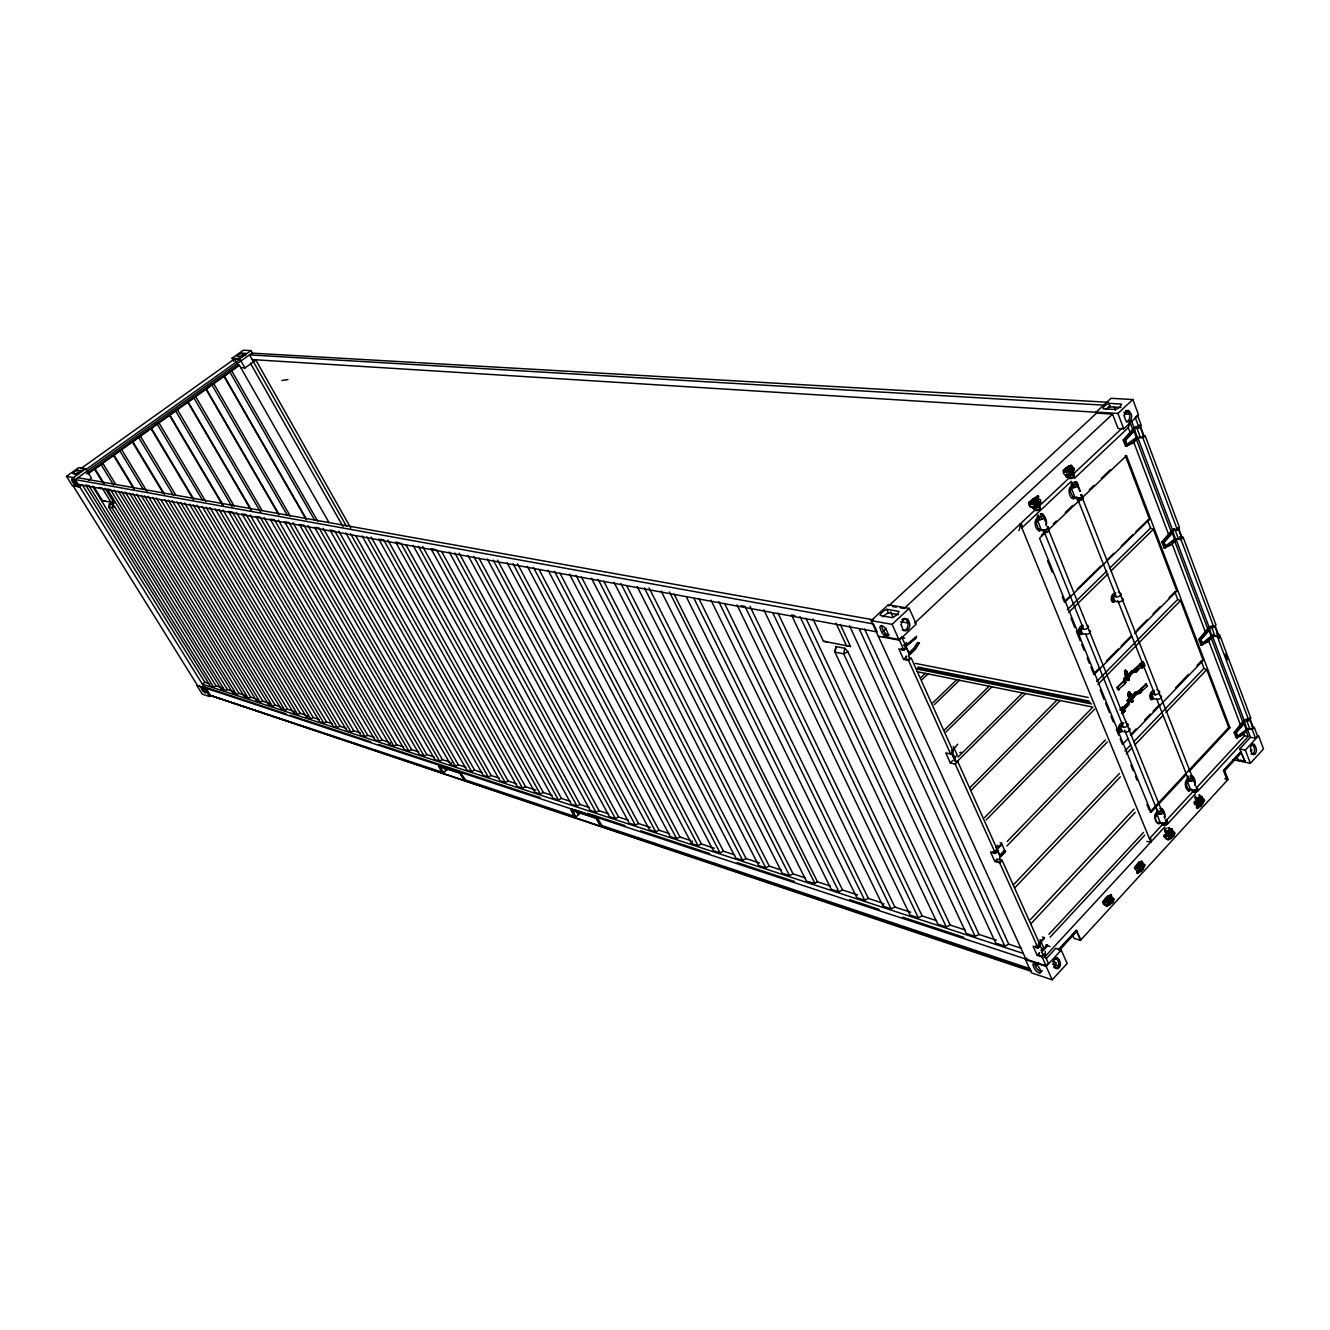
<?xml version="1.0" encoding="UTF-8"?>
<svg xmlns="http://www.w3.org/2000/svg" width="1330" height="1330" viewBox="0 0 1330 1330"><rect width="100%" height="100%" fill="white"/><g stroke="black" fill="none" stroke-linecap="round" stroke-linejoin="round"><path stroke-width="1.5" d="M290.439 516.439L213.798 383.738L211.686 384.403L206.017 389.308L278.868 514.926M262.143 510.587L195.71 396.689L193.598 397.354L187.863 402.325L251.47 510.953M234.147 505.999L177.455 409.773L175.344 410.421L169.542 415.442L222.276 504.602M979.063 934.491L847.925 651.8L844.799 648.292L836.021 646.563L834.941 652.099L966.345 933.51L975.106 936.37L979.063 934.491L996.37 940.127M1067.275 470.454L1067.175 472.183L1064.549 471.934L1064.549 470.205L1069.121 465.916L1063.318 470.089L1063.335 472.782L1064.515 474.744L1069.536 475.209L1070.966 473.862L1070.451 471.668L1069.071 469.64L1067.275 470.454L1069.071 469.64M205.751 501.493L159.035 422.957L156.923 423.622L151.038 428.692L193.332 499.482M175.577 494.727L140.465 436.273L138.337 436.938L132.385 442.059L163.391 493.447M147.53 492.283L121.695 449.723L119.584 450.371L113.549 455.558L134.097 489.274M115.727 484.403L102.776 463.289L94.546 469.174L103.225 483.256M1040.725 502.258L1040.476 499.781L1037.466 498.384L1036.718 499.315L1038.431 503.538L1040.725 502.258L1037.999 502.474L1039.279 503.621M227.413 689.588L114.53 506.497L112.684 504.369L109.409 503.721L108.744 507.112L221.545 689.672L224.986 690.785L227.413 689.588L234.163 691.8L233.049 693.429L236.541 694.576L238.984 693.362L245.884 695.607L244.753 697.269L248.328 698.433L250.788 697.203L257.804 699.497L256.69 701.176L260.314 702.356L262.808 701.126L269.957 703.454L268.843 705.149L272.55 706.363L275.061 705.116L280.53 706.895M112.684 504.369L112.019 507.761L224.986 690.785M836.021 646.563L834.941 652.099L843.702 653.845L847.925 651.8M844.799 648.292L843.702 653.845L975.106 936.37M1036.652 521.094L1036.635 522.474M1039.628 529.24L1040.093 530.371M1076.984 484.685L1076.635 483.621M1125.33 671.766L1125.961 670.752M1125.778 671.451L1125.961 673.579L1129.669 675.923M1126.294 671.883L1125.579 670.104M1129.12 679.048L1128.555 679.963L1128.771 678.815M1129.303 679.081C1127.84 684.451 1122.437 672.032 1125.679 670.104M1120.675 730.104L1119.993 729.222L1119.976 730.32M1129.835 693.595L1129.503 692.481L1129.503 695.291L1133.21 697.635M1131.946 701.409C1133.376 701.193 1129.486 699.597 1133.459 698.051L1132.246 697.984L1132.013 700.744M1124.266 683.437L1125.23 683.62L1123.617 678.699L1142.453 661.941L1143.783 665.299L1141.473 667.66L1139.81 664.019L1143.335 661.875L1144.748 665.466L1142.453 667.826L1141.34 663.52L1142.753 665.216L1136.485 671.633L1132.229 672.598L1117.034 687.593L1117.948 689.871L1125.23 683.62L1123.335 681.143M1165.812 819.513A3.059 1.796 -18.3 0 1 1166.476 821.957A3.059 1.796 -18.3 0 1 1162.353 823.237L1160.359 822.738C1157.183 827.044 1153.193 815.805 1156.684 813.677L1158.679 814.16A3.059 1.796 -18.4 0 0 1162.802 812.879A3.059 1.796 -18.4 0 0 1162.137 810.436L1161.905 809.687M1164.448 817.318L1164.482 815.872M1187.241 782.821C1186.776 785.432 1185.662 780.893 1187.424 782.855M1191.381 777.551L1192.461 777.036M1189.934 789.604L1188.97 789.837M1192.279 776.986L1192.262 778.05M1172.412 830.951L1172.91 836.021L1171.464 832.43L1172.412 830.951L1174.972 832.962L1173.509 836.188M1111.564 897.102L1110.932 899.546L1112.113 899.895L1112.08 902.255L1110.55 898.648L1111.564 897.102L1114.158 899.163L1112.678 902.422M910.767 912.23L894.89 907.06L891.117 908.872L883.07 906.245L883.835 903.452M1197.515 804.367L1196.451 807.609L1197.532 808.374L1202.603 804.185L1203.716 801.159L1203.401 800.377L1200.741 804.052L1202.586 802.572L1201.273 800.826L1202.254 797.451L1201.09 796.471L1202.254 797.451L1200.99 800.095L1195.171 803.087L1196.734 799.396M1143.318 865.747L1142.985 864.949L1144.166 865.963L1142.969 869.122L1137.732 873.444L1136.651 872.663L1137.782 869.321M1067.325 466.83L1069.769 467.046L1071.465 469.673L1063.701 472.283L1065.895 468.16L1070.733 465.334L1071.98 466.331L1070.467 468.825L1072.196 471.518L1069.885 472.333L1070.933 474.943L1067.292 477.304L1065.945 476.539L1066.943 473.58M1070.8 469.673L1071.98 466.331L1070.733 465.334M1146.826 841.458L1150.832 842.023L1150.882 838.864L1149.436 838.632L1163.434 823.503M1165.645 836.088L1166.476 832.214M714.293 848.224L701.459 844.035L698.067 845.681L691.55 843.536L692.498 841.125M1106.444 900.659L1104.582 902.405L1105.479 898.398L1107.857 899.097L1109.303 902.472L1111.498 901.707L1109.852 899.163L1111.315 894.758L1106.826 896.952L1109.203 897.634L1111.597 903.27L1107.025 906.378L1105.845 905.348M1129.719 692.764L1133.825 696.987L1129.719 692.764L1129.453 693.961L1129.203 692.415L1129.253 695.357L1131.597 697.868L1133.326 697.918M1130.301 675.274L1128.056 676.172L1129.785 676.222M1130.417 675.574L1128.056 676.172M1140.026 692.564L1147.191 686.346L1146.294 684.086L1138.812 691.101L1134.989 692.348L1127.175 700.395L1128.505 704.418L1123.601 709.472M1165.329 835.307L1166.493 836.304C1171.863 836.271 1171.148 826.312 1172.395 829.238L1171.065 833.661L1172.378 835.44L1167.69 839.23L1163.783 836.603L1167.441 831.333M1073.676 470.654L1072.346 473.613L1071.315 470.986L1073.31 469.739L1073.676 470.654L1071.614 469.324L1074.025 468.326L1072.446 466.913M1030.733 504.053L1031.748 500.113L1037.483 495.924L1038.63 496.672L1036.702 501.643L1038.098 503.521L1036.12 505.184L1040.426 502.541L1038.298 505.6L1035.638 499.016L1033.211 498.75M1138.812 691.101L1128.588 702.29L1129.286 704.335L1122.969 710.852L1121.606 708.824L1128.522 702.439L1127.956 700.328L1146.294 684.086M1128.904 677.868L1127.99 679.115L1129.918 676.371L1129.32 675.657L1128.854 677.469L1129.918 676.371L1128.322 673.745M1131.93 697.934C1132.462 698.799 1132.495 701.808 1131.165 700.112M1141.273 864.999L1142.237 865.963L1140.259 867.16L1139.328 864.916L1136.934 864.267L1135.055 867.526L1136.352 868.39L1139.96 866.428L1142.62 862.256L1141.439 861.241L1138.247 862.838L1140.641 863.486L1142.969 869.122M465.932 767.31L458.351 764.833L455.459 766.246L450.637 764.667L451.718 762.672M1030.368 503.139L1031.598 504.153L1036.353 500.795L1038.63 496.672L1037.483 495.924M1124.964 680.694L1132.329 672.082L1136.485 671.633L1135.288 669.406M403.672 747.011L396.706 744.75L393.929 746.113L389.507 744.65L390.604 742.755M1166.826 839.014L1168.006 840.028C1170.334 839.646 1176.551 834.193 1173.492 832.58M1111.597 903.27C1115.105 901.64 1112.08 897.168 1113.858 899.429M1194.938 784.833L1194.972 783.603M1194.972 785.365C1196.202 782.589 1194.174 775.357 1190.815 776.171M1162.054 810.452L1161.705 810.718A2.294 1.347 -18.4 0 1 1162.553 811.799M1159.261 823.12L1159.477 822.073M1164.681 818.083C1165.945 815.29 1163.783 808.025 1160.408 808.873M1186.726 782.406L1186.692 783.653M1151.298 696.92L1152.329 696.787M1151.664 696.654L1151.63 697.918M1120.475 730.403L1120.259 729.073M1141.439 861.241L1142.62 862.256L1141.572 865.747L1142.902 867.542L1141.024 869.022L1143.833 865.182M1128.754 678.965L1128.738 679.996M1126.477 671.916L1125.579 672.016M917.5 642.54L914.059 648.009L908.905 652.897L909.155 654.127L914.89 648.691L918.698 642.656M1113.06 599.182L1112.844 600.246M1113.742 600.113L1112.844 600.462M919.529 642.706L915.24 649.489L908.889 655.507A3.142 1.579 -23.2 0 0 908.207 656.488M1080.492 632.897L1080.775 631.434M319.017 719.447L313.232 717.552L310.638 718.832L306.715 717.552L307.829 715.789M1172.91 836.021L1174.373 835.24M305.95 715.174L300.264 713.329L297.704 714.592L293.847 713.329L294.961 711.6M1074.025 498.135L1074.058 496.772L1073.476 497.952M1039.445 529.224L1040.459 529.49M1040.176 530.205L1039.644 528.908M1040.575 529.905L1039.545 529.639M1046.128 524.751L1046.045 523.106M1046.211 525.383C1047.624 522.441 1045.114 514.743 1041.988 514.959M1112.08 902.255L1112.645 899.595M293.115 711.001L287.546 709.189L285.002 710.436L281.228 709.206L282.342 707.494M1068.938 473.763L1067.292 477.304M1127.092 445.317L1125.429 440.313L1134.673 430.255L1137.483 437.753L1132.495 442.474L1127.092 445.317L1125.18 440.263L1134.673 430.255M1252.262 726.446A1.879 1.047 -16.9 0 1 1252.444 728.125A1.879 1.047 -16.9 0 1 1249.618 728.358A2.81 1.563 -16.9 0 0 1247.873 729.389L1242.885 734.775L1236.235 737.967L1234.14 732.448L1243.101 721.143A5.237 2.909 -17 0 1 1246.227 719.247L1247.49 718.848M1216.601 633.662A1.912 0.998 -18 0 1 1218.297 634.211A1.912 0.998 -18 0 1 1216.933 635.624A1.912 0.998 -18 0 1 1214.772 635.557A2.876 1.496 -18 0 0 1212.993 636.621L1207.84 641.958L1201.007 645.133L1198.812 639.364L1208.072 628.076A5.353 2.776 -18.1 0 1 1211.264 626.164L1212.561 625.732M1163.833 542.224L1173.027 532.216L1175.703 539.365L1170.899 544.153L1165.662 547.062L1163.833 542.224L1173.027 532.216M221.545 689.672L222.675 688.042M1139.644 869.82L1137.732 873.444M1199.411 804.816L1197.532 808.374M1180.225 536.638A1.962 0.948 -19 0 1 1181.921 537.12A1.962 0.948 -19 0 1 1180.525 538.5A1.962 0.948 -19 0 1 1178.33 538.517A2.926 1.413 -19 0 0 1176.518 539.598L1171.181 544.884L1164.149 548.043L1161.855 541.992L1171.431 530.753A5.47 2.627 -19.1 0 1 1174.723 528.808M1200.757 639.614L1209.652 629.605L1212.212 636.438L1207.574 641.26L1202.503 644.219L1200.757 639.614L1209.652 629.605M1143.068 434.976A2.012 0.881 -20 0 1 1143.135 436.44A2.012 0.881 -20 0 1 1140.192 436.938A2.993 1.33 -20 0 0 1138.33 438.019L1132.794 443.256L1125.562 446.381L1123.168 440.047L1133.077 428.842A5.603 2.461 -20.1 0 1 1136.452 426.863L1137.782 426.381M1172.162 828.673L1170.167 831.416L1172.445 837.036M1111.315 894.758L1104.249 901.624M1126.942 677.984L1125.679 674.859L1127.474 673.03C1119.145 662.14 1131.614 690.918 1128.721 676.155M1129.569 676.189L1127.624 678.45M1236.052 732.714L1244.664 722.705L1247.124 729.239L1242.636 734.094L1237.731 737.119L1236.052 732.714L1244.664 722.705M1130.467 699.646L1129.236 696.554L1131.015 694.709C1125.147 684.036 1129.203 708.341 1133.31 700.844C1132.345 704.983 1125.745 695.839 1129.22 691.816M1132.229 699.015L1132.861 697.352M1063.451 471.618L1064.582 472.35L1069.037 470.155L1070.417 470.654L1071.149 472.499L1070.234 473.181L1073.31 469.739L1072.446 469.656M1038.431 503.538L1039.545 502.125M1237.366 738.2L1235.271 732.664L1244.897 721.492A2.81 1.563 -17 0 1 1246.642 720.461A1.879 1.047 -17 0 0 1249.485 720.212A1.879 1.047 -17 0 0 1249.302 718.549M1201.954 796.67L1200.391 798.582L1201.273 800.826M1198.812 639.364L1199.959 639.547L1209.884 628.359A2.876 1.496 -18.1 0 1 1211.68 627.311A1.928 0.998 -18.1 0 0 1214.14 627.228A1.928 0.998 -18.1 0 0 1215.022 625.649L1218.114 633.911M1142.287 861.458L1136.119 867.825L1140.259 867.16M1161.855 541.992L1163.002 542.141L1173.276 530.953A2.943 1.413 -19.1 0 1 1175.088 529.889A1.962 0.948 -19.1 0 0 1178.014 529.49A1.962 0.948 -19.1 0 0 1177.898 527.96M1123.168 440.047L1124.315 440.13L1134.922 428.975A3.009 1.313 -20.1 0 1 1136.801 427.878A2.012 0.881 -20.1 0 0 1138.995 427.778A2.012 0.881 -20.1 0 0 1140.458 426.398A2.012 0.881 -20.1 0 0 1138.763 426.032M1038.364 496.007L1031.232 503.239M1139.86 870.319L1136.651 872.663M1199.593 805.298L1196.451 807.609M1026.827 958.099L1025.43 959.612L1031.448 972.845L1052.196 979.811L1067.159 963.469L1061.224 950.135L1055.721 948.373L1046.211 958.681M1232.91 759.63L1250.35 763.32L1263.5 748.94L1258.562 735.756L1245.346 750.12L1239.71 748.956L1250.483 737.269L1255.52 738.283L1257.548 736.072L1254.29 727.36L1252.262 729.572L1247.208 728.574L1250.483 737.269M1141.29 862.621A2.444 1.563 -76.4 0 0 1140.758 862.256L1139.361 861.807L1134.49 868.39L1136.319 870.335L1140.99 871.599L1141.755 869.122L1140.608 867.11L1138.114 868.224L1141.34 868.108M1200.741 806.545L1201.522 804.085L1200.408 802.09L1197.964 803.187L1200.741 806.545L1194.689 804.484L1194.19 802.306L1196.584 799.696M1239.71 748.956L1244.897 761.142L1241.173 752.88L1224.714 770.752L1228.072 779.463L1080.459 940.343L1074.008 938.315L1072.462 934.824M1057.3 967.193L1059.977 964.267M1068.106 470.537L1069.204 474.461L1065.945 476.539M1058.348 949.703L1076.219 930.318L1080.908 939.845M1105.795 905.132L1104.931 904.566A2.477 1.596 -75.6 0 1 1103.933 902.239L1109.004 896.353L1107.824 896.021L1102.753 901.54L1103.202 903.851L1107.025 906.378M1227.058 779.779L1223.484 770.502L1240.774 751.749M1058.946 949.886L1076.818 930.501M1223.484 770.502L1241.372 751.866M1166.743 838.864L1165.911 838.282A2.427 1.53 -77 0 1 1164.964 835.971L1167.408 832.962M1059.594 950.036L1076.602 931.549M204.654 687.81L79.634 486.697L72.884 485.433L197.488 685.432L1046.062 965.763L1048.389 963.236L1044.432 954.425L1042.088 956.952L1037.201 955.356L1033.078 946.229L1037.982 947.808L1040.326 945.281L1002.138 860.344L998.863 859.396M1025.43 959.612L1046.178 966.461L1061.224 950.135M1105.097 901.873L1105.429 902.654L1109.852 899.163M1236.567 756.72L1238.297 759.746M1110.55 898.648L1112.711 897.434M1134.374 867.21L1139.278 868.54L1140.608 867.11M1171.464 832.43L1173.592 831.233M1199.128 803.453L1200.408 802.09M1109.885 902.322L1102.753 901.54L1108.755 903.536L1109.885 902.322L1110.317 903.336L1107.242 905.231L1104.615 904.782M1144.615 864.533L1143.95 866.728L1144.615 864.533L1139.361 861.807L1140.093 862.305M1164.964 835.606L1163.767 835.307L1169.802 837.135L1170.866 835.971L1171.281 836.986L1168.239 838.864L1165.546 838.565M1204.282 799.629L1203.617 801.79L1202.42 801.508L1202.021 800.494L1204.282 799.629L1202.719 798.067M1170.533 836.919L1172.378 835.44L1171.531 834.791M1247.124 729.239L1237.565 736.122L1237.731 737.119M1166.227 820.494L1194.207 790.236M1197 787.21L1244.564 735.789L1247.806 736.421M1035.871 965.913L1038.614 962.97M1044.017 957.683L1164.748 826.944M1167.541 823.935L1195.387 793.777M1198.164 790.768L1248.272 736.504L1245.645 729.488M1248.87 720.544L1250.915 718.333L1219.543 634.526L1217.432 636.704L1212.361 635.906L1243.833 719.563L1248.87 720.544L1217.432 636.704M1050.151 937.151L1144.665 835.207M1040.825 950.584L1043.634 947.559L1040.043 939.578M1037.201 955.356L1039.528 952.829M1044.515 938.249L1039.378 943.768L1042.354 950.385L1047.475 944.865M1196.136 786.728A3.042 1.762 -17.8 0 1 1196.85 789.106A3.042 1.762 -17.8 0 1 1192.744 790.386L1190.749 789.937C1186.393 794.376 1182.387 780.411 1188.272 778.914M1157.815 811.666C1152.462 813.445 1155.188 823.536 1158.896 823.536M1192.578 777.668A3.042 1.746 -17.9 0 1 1193.276 780.045A3.042 1.746 -17.9 0 1 1189.17 781.325L1187.158 780.876L1185.795 783.154L1188.937 791.067M1038.514 943.685L1044.2 937.567L1042.437 937.002M1048.888 934.342L1143.517 832.414M1189.153 771.5L1229.934 727.726L1228.737 727.493L1150.001 811.948L1151.182 812.248L1186.343 774.509M1030.717 923.951L1135.188 812.381M1030.318 919.678L1134.041 809.072M1013.527 884.716L1119.527 773.412M1015.056 887.526L1120.375 776.82M1126.294 753.827L1131.946 747.926M1134.756 744.966L1162.985 715.457M1165.812 712.498L1206.742 669.688L1203.999 668.392L1201.223 661.11L1203.201 660.362L1180.491 600.661L1177.715 599.398L1174.855 591.883L1176.817 591.019L1153.343 529.307L1150.55 528.11L1147.591 520.329L1149.552 519.348L1125.28 455.542L1126.51 455.641L1229.934 727.726M1124.98 750.935L1130.733 744.916M1133.609 741.924L1203.999 668.392M1130.467 734.792L1136.119 728.89M1144.615 720.045L1150.267 714.16M1153.11 711.218L1158.763 705.316M1175.753 687.627L1188.488 674.376M1196.983 665.532L1201.223 661.11M1128.123 738.549L1122.47 744.434L1120.176 738.815M1130.966 735.59L1203.201 660.362M1006.926 845.963L1107.341 741.957M1212.212 636.438L1211.098 636.189L1202.337 643.221L1202.503 644.219M997.833 850.751L995.389 853.278L990.484 851.882L994.79 861.441L997.217 858.931M1000.093 856.37L999.811 855.157L1004.599 850.202L1002.039 844.467L996.968 849.438L1000.093 856.37L1005.397 850.868M1128.887 728.208A3.126 1.712 -19.3 0 1 1129.503 730.569A3.126 1.712 -19.3 0 1 1125.296 731.932L1122.088 731.251C1117.266 735.789 1116.884 722.689 1122.703 723.154M1160.259 695.64A3.092 1.679 -18.8 0 1 1160.924 697.918A3.092 1.679 -18.8 0 1 1156.751 699.264L1153.526 698.649C1148.671 702.922 1148.522 690.337 1154.124 690.636M994.79 861.441L999.711 862.854L1002.138 860.344M995.771 847.293L997.716 845.298M996.07 849.321L1001.972 843.203L1000.21 842.721M1183.218 537.42L1181.023 539.598L1175.92 538.982L1208.82 626.48L1213.908 627.278L1216.019 625.083L1183.218 537.42L1179.81 537.021M1007.176 841.524L1105.363 739.962M1123.75 722.822L1118.896 728.075L1120.608 732.065M1153.991 691.517L1150.4 695.457L1151.664 699.763M1122.337 707.261L1120.01 709.655L1121.223 709.904L1122.67 713.479L1124.997 711.085L1123.551 707.51L1122.337 707.261L1124.033 710.885L1121.705 713.296M1128.272 701.126L1127.175 700.395L1129.286 704.335L1128.272 701.126L1135.737 693.462L1140.99 692.747L1139.128 690.303M1122.204 708.94L1137.948 693.063L1135.853 693.761L1128.405 701.425L1129.286 704.335M1120.342 709.954L1123.401 707.693L1124.997 711.085M1134.457 695.59L1128.721 702.24M1121.074 710.087L1123.551 707.51M1132.578 699.198L1131.514 700.295L1133.742 696.704M1135.737 693.462L1134.989 692.348L1135.754 694.26L1139.561 693.013L1142.503 690.004M1121.456 713.246L1123.784 710.835M1124.748 711.035L1122.67 713.479M1135.72 669.705L1124.731 679.431L1131.88 670.968L1135.72 669.705L1143.335 661.875M1117.034 687.593L1134.307 671.085L1125.147 680.877L1125.064 683.304M1138.497 668.84L1136.485 671.633M1141.24 667.61L1143.783 665.299M1144.748 665.466L1142.453 667.826M984.533 817.651L1092.894 707.111L917.417 671.783M1125.745 671.168L1127.042 672.481C1125.712 675.956 1123.8 670.12 1126.261 670.819M986.162 819.945L1094.59 709.223M1096.635 681.525L1177.715 599.398M1097.965 684.351L1180.491 600.661M1093.559 673.944L1099.361 668.076M1106.627 660.761L1118.231 649.04M1121.14 646.097L1131.298 635.84M1137.1 629.988L1147.258 619.714M1153.077 613.862L1160.325 606.53M1169.037 597.735L1174.855 591.883M1094.008 674.643L1131.78 636.488M1134.689 633.562L1176.817 591.019M969.753 787.842L1057.134 699.913M971.282 790.07L1060.16 700.528M1166.177 835.523L1168.871 832.813L1171.148 838.449M954.225 758.133L957.251 755.141L953.294 746.363M1175.703 539.365L1174.573 539.115L1165.512 546.048L1165.662 547.062M906.395 647.344L903.768 649.838L898.831 648.89L903.602 659.447L908.523 660.412L911.15 657.918L953.244 751.566L950.701 754.06L945.78 752.88L950.318 762.921L952.829 760.428M957.966 757.102L1022.554 692.947M1089.37 630.553A3.192 1.629 -20.2 0 1 1089.935 632.797A3.192 1.629 -20.2 0 1 1085.662 634.227L1082.437 633.695C1077.35 638.034 1077.101 625.034 1083.069 625.416M1121.872 598.217A3.175 1.596 -19.8 0 1 1122.503 600.379A3.175 1.596 -19.8 0 1 1118.247 601.825L1115.005 601.343C1110.118 605.749 1109.686 592.648 1115.621 593.147M957.916 760.727L1025.48 693.545M950.318 762.921L955.239 764.135L957.766 761.625L999.811 855.157M1177.316 529.706L1179.511 527.544L1145.163 435.758L1142.902 437.902L1137.765 437.537L1172.212 529.124L1177.316 529.706L1142.902 437.902M1082.886 626.28L1079.096 630.287L1080.908 634.51M1115.471 593.995L1111.747 597.918L1113.493 602.158M946.046 731.866L991.931 686.795M1068.655 612.482L1108.09 573.762M1110.999 570.903L1153.343 529.307M944.699 729.754L989.104 686.214M1067.325 609.739L1106.76 571.069M1109.669 568.209L1150.55 528.11M1064.133 601.892L1069.985 596.173M1077.317 589.024L1100.741 566.115M1106.593 560.395L1113.908 553.247M1121.24 546.081L1132.944 534.643M1135.87 531.767L1147.591 520.329M1064.565 602.44L1149.552 519.348M932.845 702.839L956.719 679.697M934.292 704.684L959.462 680.262M922.039 679.647L928.024 673.928M920.875 677.668L925.348 673.379M1041.34 535.259L1044.333 532.416M1053.327 523.87L1056.319 521.028M1065.313 512.482L1072.811 505.367M1089.303 489.706L1093.809 485.45M1101.307 478.318L1110.301 469.789M1045.546 532.565L1039.545 538.268L1151.182 812.248M1048.539 529.722L1126.51 455.641M1137.483 437.753L1136.319 437.487L1126.942 444.303M903.602 659.447L906.212 656.954M1047.275 526.53A3.275 1.53 -21.1 0 1 1047.791 528.658A3.275 1.53 -21.1 0 1 1043.435 530.188L1041.407 529.938C1036.452 534.444 1031.714 519.116 1038.497 517.619M1077.267 498.102L1075.222 497.886C1070.268 502.457 1065.796 487.079 1072.396 485.65M903.502 645.416L906.644 642.457M1037.982 518.401A3.275 1.513 -21.2 0 0 1040.06 519.531A3.275 1.513 -21.2 0 0 1043.784 517.686A3.275 1.513 -21.2 0 0 1042.986 515.907A3.275 1.513 -21.2 0 1 1043.568 518.201A3.275 1.513 -21.2 0 1 1039.196 519.747L1037.167 519.515L1035.638 521.875L1039.345 531.002M1076.934 484.12A3.259 1.48 -20.8 0 1 1077.483 486.148A3.259 1.48 -20.8 0 1 1073.16 487.694L1071.116 487.495L1069.603 489.806L1073.676 498.717M904.733 646.264L916.653 636.239M909.155 654.127L905.713 646.463L916.387 637.502M1139.029 427.562L1141.29 425.417L1137.532 415.342L1135.255 417.487L1139.029 427.562L1133.875 427.213L1131.365 420.513M914.841 622.989L1035.206 509.856M1039.711 505.633L1069.652 477.487M1072.645 474.677L1122.071 428.227M882.887 636.505L899.13 639.531L901.757 637.053L908.905 652.897M899.18 640.146L916.22 624.119L909.221 608.359L888.257 604.801L871.2 620.628L878.315 636.239L899.18 640.146L892.081 624.369L871.2 620.628M1123.767 428.892L1138.596 414.96L1132.828 399.532L1111.015 398.318L1096.169 412.101L1096.568 413.131L1112.578 414.145L1118.031 428.493L1123.767 428.892L1117.932 413.447L1096.169 412.101M1071.315 481.294L1021.856 527.877L1021.839 524.319L1020.243 523.937A13.899 10.374 -73.5 0 1 1018.93 530.637M1074.324 478.468L1128.289 427.662A13.549 10.357 -68.1 0 0 1129.453 423.106M1036.718 499.315L1038.298 498.467M1069.037 470.155L1070.467 468.825M1032.462 504.386L1035.089 504.835L1036.303 503.704L1036.785 504.885L1033.56 507.096L1030.218 506.88L1028.888 505.034L1028.855 502.341L1034.74 498.102L1030.068 502.474L1030.085 504.137A2.627 1.796 -82.4 0 0 1031.182 506.83L1031.415 507.029M1074.025 468.326L1073.293 470.62L1072.828 469.44M892.081 624.369L909.221 608.359M1117.932 413.447L1132.828 399.532M1112.578 414.145L904.151 608.492L900.294 607.827M882.272 632.265L886.412 628.392M878.315 636.239L1025.896 959.113M1096.568 413.131L888.739 605.865L888.257 604.801M1110.035 405.716L1105.962 409.49A8.928 3.824 -20.5 0 1 1110.085 406.864L1120.991 407.512M572.232 808.956L575.674 816.786L574.843 817.518L571.052 809.671L596.039 817.933L601.16 826.346L601.991 825.581L1029.969 968.672M1194.19 802.306L1196.019 802.771L1199.128 799.945L1200.009 802.206L1201.04 802.007L1201.971 801.009L1200.99 800.095M575.192 817.634L600.794 826.213L596.139 818.316L571.302 810.269L575.192 817.634L581.31 812.098M1071.614 465.417L1064.316 471.701M465.483 779.945L460.197 771.965L439.582 765.249L443.356 772.531L442.574 773.212L438.684 766.097L459.798 772.863L464.702 780.627L465.483 779.945L575.674 816.786M442.873 773.312L464.403 780.527L459.914 773.212L439.05 766.462L442.873 773.312L449.108 767.925M1140.176 871.383L1141.855 870.651M1199.909 806.346L1201.572 805.614M1106.693 905.597L1111.498 901.707L1110.65 901.025M601.16 826.346L1030.999 970.318L1031.515 971.449L209.143 695.025L443.356 772.531M209.758 683.836L204.87 682.24L202.409 684.185L1023.335 953.477M204.305 688.076L209.591 696.588L202.21 694.11L196.94 685.648L204.305 688.076L205.352 687.244L286.116 713.878M1237.848 736.787L1241.073 734.409M88.428 480.379L91.487 478.168L85.702 468.792L78.719 467.611L66.5 476.339L72.319 485.666L79.251 486.963L82.294 484.785L204.87 682.24M240.813 367.679L244.969 367.978L256.241 359.865M915.688 638.467L905.713 646.463M75.228 479.598L873.477 623.953L877.085 631.9L78.204 484.369L75.228 479.598L251.952 353.132L1107.84 402.259M86.55 473.68L237.97 365.235L239.466 365.334L329.009 522.574M306.332 519.764L224.022 376.423L229.608 371.569L231.736 370.887L317.754 521.31M87.896 473.945L239.466 365.334M233.797 361.295L232.052 358.236L243.324 350.189L251.021 350.621L252.767 353.697M234.413 358.984L80.947 468.559L86.101 469.424L240.048 359.333L234.413 358.984L237.97 365.235M66.5 476.339L73.416 477.57L85.702 468.792M232.052 358.236L239.699 358.701L251.021 350.621M1201.007 645.133L1204.348 642.822M1164.149 548.043L1169.353 544.668M1164.382 817.717L1164.648 816.487M1161.007 809.022L1048.655 530.088A2.444 1.147 -21.1 0 1 1046.76 532.283A2.444 1.147 -21.1 0 1 1044.2 531.651M1191.414 776.304L1194.772 783.187M1126.909 445.567L1129.602 443.937M1071.648 471.851L1071.315 470.986M1037.583 503.821L1037.234 502.973L1040.16 501.876M1151.697 697.934L1152.162 696.754M1103.933 902.239L1105.829 901.141M1080.691 631.401L1080.209 632.631M1113.326 599.032L1113.027 600.495L1113.393 599.065M661.11 590.969L806.462 881.158L814.874 883.27L817.501 881.84L830.286 886.013M1036.718 522.524L1037.466 521.692L1036.469 521.077M1073.759 498.268L1074.241 497.038M281.86 380.513L287.895 379.582M114.53 506.497L112.019 507.761L108.744 507.112L110.041 505.6L109.409 503.721M1070.883 488.908L1070.401 490.155M1075.222 482.973L1077.3 483.438L1080.359 491.236M213.631 687.078L88.877 485.666L85.685 485.068L210.256 685.964L213.631 687.078L216.025 685.881L221.013 687.51M189.458 504.17L319.832 721.841L323.838 723.154L326.465 721.858L332.367 723.786M202.193 506.514L333.215 726.23L337.305 727.56L339.948 726.263L346.382 728.358M215.194 508.908L346.864 730.702L351.037 732.065L353.714 730.735L360.264 732.88M365.052 736.654L232.517 512.1L228.461 511.352L360.796 735.257L365.052 736.654L367.745 735.324L374.445 737.502M242.027 513.846L375.01 739.912L379.349 741.325L382.076 739.979L388.909 742.207M270.057 518.999L404.32 749.505L408.842 750.985L411.635 749.605L418.734 751.932M284.52 521.676L419.432 754.459L424.054 755.955L426.863 754.576L434.129 756.953M299.333 524.386L434.877 759.513L439.582 761.043L442.441 759.646L449.856 762.073M333.115 530.604L329.956 530.038L466.764 769.954L471.685 771.55L474.594 770.12L482.341 772.647M345.817 532.948L483.222 775.34L488.26 776.986L491.202 775.54L499.465 778.233M362.043 535.94L500.063 780.843L505.201 782.539L508.193 781.076L516.622 783.819M378.651 538.982L517.27 786.479L522.524 788.208L525.55 786.728L535.907 790.103M399.133 542.756L395.658 542.125L534.876 792.248L540.263 794.01L543.322 792.514L552.149 795.39M413.081 545.333L552.881 798.15L558.384 799.945L561.476 798.432L570.52 801.375M434.577 549.29L430.937 548.608L571.318 804.168L576.937 806.013L580.08 804.5L589.323 807.51M449.241 551.983L590.171 810.352L595.94 812.248L599.115 810.702L608.575 813.777M468.01 555.441L609.489 816.67L615.391 818.615L618.6 817.052L628.292 820.211M487.262 558.982L629.256 823.154L635.308 825.132L638.566 823.553L650.486 827.426M507.013 562.623L649.522 829.787L655.723 831.815L659.015 830.219L669.489 833.627M527.295 566.347L670.27 836.57L676.638 838.665L679.963 837.036L690.702 840.543M569.473 574.111L713.379 850.685L720.045 852.879L723.487 851.217L734.775 854.891M591.434 578.151L735.756 858.016L742.606 860.261L746.08 858.582L759.58 862.987M614.011 582.307L758.715 865.531L765.748 867.825L769.255 866.129L781.392 870.086M637.22 586.58L782.273 873.245L789.488 875.606L793.062 873.893L805.514 877.95M686.596 597.353L831.3 889.304L838.914 891.782L842.588 890.019L857.617 894.924M710.968 600.146L856.836 897.65L864.666 900.211L868.39 898.432L881.89 902.837M763.852 609.888L910.053 915.073L918.315 917.783L922.155 915.938L936.669 920.676M794.924 615.607L791.516 614.975L937.783 924.151L946.295 926.943L950.202 925.082L965.131 929.953M849.488 625.649L995.738 943.12L1004.749 946.079L1008.772 944.167L1021.24 948.224M1033.377 508.509L1032.13 507.478L1033.377 508.509L1036.851 506.963L1034.175 500.379L1031.748 500.113M1105.429 902.654L1110.816 900.127L1111.564 895.323L1110.251 894.458M1166.493 836.304L1170.799 834.891L1171.747 833.86L1170.782 832.929M1031.598 504.153L1036.286 502.674L1037.35 501.676L1036.353 500.795M1135.754 694.26L1139.993 693.312L1139.228 691.401M1200.009 802.206L1196.019 802.771M1195.387 802.572L1197.017 802.106M1127.042 672.481L1129.137 675.075L1125.712 673.645M1130.317 694.243L1129.253 695.357M1132.345 695.956L1131.265 697.053M1197.964 803.187L1201.123 803.071M202.692 687.028L202.775 688.508A7.365 2.078 51.1 0 0 204.77 691.534L205.568 692.332M1202.004 802.672L1202.603 804.185M1142.337 867.592L1142.038 866.861M1073.51 469.606L1074.49 469.507M1124.166 680.777L1125.163 680.544L1125.729 682.623L1124.399 678.616L1125.729 682.623M1030.218 506.88L1031.182 506.83M241.478 353.148L245.967 353.414A5.137 1.397 -28.9 0 1 241.528 356.573L237.056 356.307A5.137 1.397 -28.9 0 1 241.478 353.148L242.675 355.26L245.668 355.443M1108.755 403.339L1121.473 404.087A8.928 3.824 -20.5 0 1 1115.637 409.524L1102.936 408.759A8.928 3.807 -20.5 0 1 1108.755 403.339L1110.085 406.864M1104.648 405.218L249.508 354.877L346.432 526.165M252.168 359.582L1097.233 412.317M1129.503 414.295L1124.199 413.963A3.99 2.527 44.1 0 0 1126.061 410.854M1065.895 468.16L1068.339 468.393L1069.37 471.019M1063.318 470.089L1064.549 470.205M1069.702 472.732L1070.916 472.848M1070.118 473.779L1070.966 473.862M1037.516 501.294L1039.212 502.607M1039.345 502.424L1040.426 502.541M1030.068 502.474L1028.855 502.341L1030.085 504.137L1036.785 504.885M1035.239 503.023L1032.812 502.757L1033.343 504.07L1037.034 504.519L1034.906 502.158M1032.147 503.255L1036.303 503.704M952.762 750.486L957.667 744.218M1159.195 823.32C1157.699 820.361 1161.157 823.835 1158.546 822.672M1156.003 816.437L1156.718 815.107L1156.019 816.254M892.596 606.53L896.437 607.178M77.539 470.155L81.612 470.853A5.403 1.496 -30.4 0 1 76.808 474.295L72.751 473.58A5.387 1.496 -30.4 0 1 77.539 470.155L78.869 472.3A5.387 1.496 -30.4 0 0 75.295 474.561M886.794 609.306L898.997 611.418A9.327 4.505 -23.5 0 1 892.297 617.652L880.094 615.507A9.327 4.489 -23.5 0 1 886.794 609.306L888.407 612.897L898.581 614.66M1142.453 661.941L1144.515 665.432M1141.988 663.288L1142.138 665.116M900.543 621.692L908.307 623.055M1139.81 664.019L1141.024 664.219M77.888 477.703L873.078 619.797M1126.543 670.686L1129.17 679.331M98.836 487.495L102.244 488.11L110.955 502.258L114.114 502.89L105.153 488.343M243.407 514.095L246.166 514.61L379.349 741.325M257.288 516.655L260.115 517.17L393.929 746.113M271.486 519.265L274.379 519.797L408.842 750.985M286 521.942L288.943 522.474L424.054 755.955M300.846 524.668L303.855 525.217L439.582 761.043M316.008 527.461L319.1 528.027L455.459 766.246M380.33 539.298L383.722 539.93L522.524 788.208M741.01 605.682L745.016 606.413L891.117 908.872M884.5 634.227L888.124 634.909M1147.191 686.346L1145.33 683.903M1130.084 692.398L1129.12 691.8M241.162 356.673L242.26 357.055M93.715 486.547L102.393 500.595L114.114 502.89M812.996 618.932L823.42 641.21L850.518 646.513L840.311 624.452M823.42 641.21L827.476 642.008M850.518 646.513L846.445 645.698L836.005 623.172M102.393 500.595L105.535 501.211M915.306 663.387L1088.223 697.485M1132.695 700.528L1132.113 701.459M918.049 667.045L1089.204 701.06M917.384 668.225L1090.317 702.706M916.636 668.957L1091.564 703.936M1234.14 732.448L1235.271 732.664M1250.682 745.116L1254.14 745.831M901.491 637.486L904.716 638.151M1239.942 760.095L1244.897 761.142M1237.881 760.195L1244.481 761.591M1224.78 778.732L1228.072 779.463M1170.234 836.188L1171.447 836.47L1169.486 834.342M1202.852 800.959L1203.716 801.159M1201.522 804.085L1200.308 803.802L1200.973 805.481M959.828 752.581L961.258 752.265M954.475 760.827L957.766 761.625M1173.725 833.145L1174.573 833.361M1172.229 834.342L1173.426 834.642M1167.391 834.459L1169.785 835.074M1166.776 834.941L1170.866 835.971M1171.281 836.986L1169.668 835.672M1203.633 800.377L1204.681 800.643M1041.939 514.61L1042.886 515.292M1144.166 865.963L1142.337 865.398L1143.95 866.728M1141.755 869.122L1140.558 868.789L1141.273 870.485M1070.401 490.388L1070.966 488.975M1003.951 851.084L1005.713 851.582L999.827 857.684A2.993 1.762 -21.8 0 0 999.445 858.199M1076.552 483.571L1076.818 483.638A3.259 1.48 -20.8 0 1 1071.914 485.467A3.259 1.48 -20.8 0 1 1073.027 482.657M1111.365 900.56L1112.545 900.909M1046.012 944.982L1047.774 945.547L1042.105 951.665A2.926 1.845 -21 0 0 1041.523 952.712M1046.161 945.298L1049.985 946.528M1054.939 958.847L1058.796 960.094M1052.712 961.54L1056.17 962.671A8.562 5.453 -21 0 1 1054.424 966.245M1052.346 964.001L1057.533 965.696M290.056 715.174L370.837 741.808M378.718 744.401L540.246 797.668M587.528 813.262L624.95 825.598M640.711 830.801L709.671 853.528M737.252 862.621L794.376 881.458M849.538 899.645L879.08 909.388M902.721 917.185L963.785 937.317M574.095 809.571L596.871 817.185L601.991 825.581M209.143 695.025L442.574 773.212M464.702 780.627L574.843 817.518M1144.049 865.198L1145.047 865.547M1199.726 801.475L1201.04 802.007L1201.339 805.564M1139.96 866.428L1141.273 867.01L1141.655 870.552M1108.505 900.61L1109.835 901.208L1110.267 904.733M1131.464 670.669L1132.212 671.783M1037.466 498.384L1038.364 499.182M1140.99 871.599L1139.278 868.54M76.159 484.32L75.345 483.505A7.814 2.261 52.9 0 1 72.684 479.232M78.719 473.979L76.924 473.513A3.94 3.691 -81 0 0 74.879 474.195M1161.389 808.64L1163.8 814.176M1189.369 790.436L1189.236 789.156L1190.117 789.638M1157.383 689.672L1156.784 689.555M1111.381 898.88L1112.113 899.895M1118.996 592.232L1118.38 592.149M1172.295 832.646L1173.027 833.627M1076.303 482.857L1079.761 491.169M1037.334 499.382L1038.73 501.427M205.352 687.244L209.841 694.46M207.048 690.752L208.827 693.612M73.416 477.57L79.251 486.963M92.468 486.148L216.025 685.881M233.049 693.429L107.198 489.024L110.506 489.639L236.541 694.576M118.27 491.069L244.753 697.269M100.664 463.921L113.615 485.018M114.147 490.122L238.984 693.362M94.679 468.21L104.438 484.037M129.542 493.147L256.69 701.176M125.303 492.15L250.788 697.203M121.645 491.684L248.328 698.433M141.047 495.259L268.843 705.149M113.665 454.611L134.197 488.293M136.674 494.228L262.808 701.126M132.983 493.779L260.314 702.356M148.278 496.356L275.061 705.116M119.584 450.371L143.274 489.357M144.554 495.907L272.55 706.363M161.179 500.28L287.546 709.189M156.375 498.085L285.002 710.436M152.784 497.42L281.228 709.206M172.169 500.712L300.264 713.329M132.468 441.128L164.521 494.245M168.411 500.296L297.704 714.592M164.77 499.631L293.847 713.329M184.504 502.973L313.232 717.552M180.714 502.557L310.638 718.832M138.337 436.938L173.465 495.325M176.99 501.876L306.715 717.552M193.266 504.868L323.838 723.154M156.923 423.622L202.592 500.296M206.067 507.229L337.305 727.56M151.121 427.778L193.748 499.149M197.073 505.267L326.465 721.858M219.151 509.639L351.037 732.065M209.907 507.611L339.948 726.263M169.592 414.561L223.324 505.417M223.024 510.005L353.714 730.735M236.407 512.449L367.745 735.324M175.344 410.421L232.035 506.597M250.09 514.959L382.076 739.979M255.892 516.389L389.507 744.65M187.879 401.444L251.437 509.972M264.072 517.52L396.706 744.75M193.598 397.354L260.647 512.216M206.034 388.46L278.785 513.962M278.352 520.13L411.635 749.605M292.966 522.79L426.863 754.576M211.686 384.403L287.297 515.225M446.714 770.269L445.7 770.519L443.755 767.144M314.478 527.179L450.637 764.667M224.005 375.575L306.233 518.8M307.895 525.533L442.441 759.646M323.173 528.309L458.351 764.833M229.608 371.569L314.628 520.096M239.699 358.701L244.969 367.978M334.695 530.903L471.685 771.55M250.439 363.24L343.007 526.58M338.801 531.169L474.594 770.12M355.808 535.89L491.202 775.54M255.892 360.114L350.771 527.993M350.654 533.845L488.26 776.986M366.997 536.855L505.201 782.539M371.17 537.087L508.193 781.076M387.928 540.146L525.55 786.728M400.862 543.072L540.263 794.01M406.099 545.084L543.322 792.514M422.691 546.497L561.476 798.432M418.418 546.314L558.384 799.945M576.139 810.918L578.134 814.542L579.198 814.259M441.71 551.618L580.08 804.5M436.406 549.623L576.937 806.013M459.199 553.164L599.115 810.702M454.843 553.014L595.94 812.248M473.763 556.489L615.391 818.615M479.132 558.45L618.6 817.052M493.164 560.063L635.308 825.132M497.586 560.179L638.566 823.553M513.064 563.737L655.723 831.815M517.536 563.82L659.015 830.219M533.496 567.494L676.638 838.665M538.982 569.406L679.963 837.036M554.477 571.351L698.067 845.681M548.093 570.171L691.55 843.536M559.98 573.23L701.459 844.035M576.023 575.325L720.045 852.879M581.576 577.203L723.487 851.217M603.77 581.26L746.08 858.582M598.168 579.398L742.606 860.261M626.563 585.433L769.255 866.129M620.944 583.587L765.748 867.825M644.352 587.893L789.488 875.606M649.09 587.86L793.062 873.893M674.144 594.128L817.501 881.84M669.472 591.95L814.874 883.27M694.127 598.733L838.914 891.782M698.965 598.666L842.588 890.019M724.534 603.355L868.39 898.432M718.732 601.576L864.666 900.211M737.019 604.951L883.07 906.245M749.97 606.297L894.89 907.06M772.979 613.28L918.315 917.783M778 613.13L922.155 915.938M800.012 616.538L946.295 926.943M805.963 618.234L950.202 925.082M864.6 628.974L1008.772 944.167M859.413 629.206L1004.749 946.079M890.784 611.883L893.145 617.153M951.532 750.286L955.472 759.081M951.864 752.863L955.921 761.89M951.632 753.528L954.79 760.561M899.13 639.531L903.768 649.838M908.523 660.412L950.701 754.06M955.239 764.135L995.389 853.278M999.711 862.854L1037.982 947.808M1042.088 956.952L1046.062 965.763M1046.178 966.461L1052.196 979.811M1076.219 930.318L1080.459 940.343M1108.755 903.536L1109.203 904.566M1139.76 866.877L1140.142 867.775M1020.243 523.937L1150.832 842.023M1047.591 560.811L1052.229 572.166M1062.254 596.771L1063.801 600.545M1070.966 618.134L1074.806 627.561M1076.336 631.318L1080.176 640.744M1081.722 644.501L1084.016 650.154M1087.092 657.685L1089.403 663.338M1090.933 667.111L1093.243 672.764M1100.259 689.987L1104.083 699.381M1105.629 703.138L1109.453 712.514M1110.982 716.271L1113.276 721.907M1116.336 729.422L1118.63 735.058M1130.882 765.082L1133.177 770.702M1135.471 776.338L1137 780.078M1146.942 804.451L1149.236 810.086M1044.333 532.233L1083.318 628.309M1085.662 634.077L1123.085 726.296M1124.648 730.137L1157.399 810.851M1037.167 519.515L1041.407 529.938M1156.684 813.677L1160.359 822.738M1082.437 633.695L1080.426 628.741L1083.634 629.273A3.192 1.629 -20.3 0 0 1087.923 627.827A3.192 1.629 -20.3 0 0 1087.358 625.582M1122.088 731.251L1120.176 726.529L1123.385 727.194A3.126 1.712 -19.4 0 0 1127.574 725.831A3.126 1.712 -19.4 0 0 1126.959 723.47M1043.518 516.855L1045.413 521.543M1126.011 722.157L1126.976 724.518M1035.089 503.571L1035.571 504.752M1035.089 504.835L1035.571 506.032M1169.802 837.135L1170.201 838.149M1117.998 687.776L1118.929 690.071M1139.893 690.719L1140.658 692.631M1115.005 601.343L1113.06 596.389L1116.286 596.871A3.175 1.579 -19.8 0 0 1120.542 595.424A3.175 1.579 -19.8 0 0 1119.927 593.263M1153.526 698.649L1151.664 693.928L1154.889 694.543A3.109 1.679 -18.8 0 0 1159.062 693.179A3.109 1.679 -18.8 0 0 1158.397 690.902M1082.387 498.035L1191.913 776.072M1068.456 469.59L1069.237 471.551M1199.56 801.89L1199.909 802.788M1142.121 661.658L1143.534 665.266M1077.549 498.201A3.242 1.496 -20.7 0 0 1078.115 500.23L1116.236 596.655M1117.765 600.512L1142.154 662.257M1143.684 666.114L1155.122 695.075M1156.651 698.932L1187.906 778.05M1071.116 487.495L1075.222 497.886M1187.158 780.876L1190.749 789.937M1140.142 664.302L1141.473 667.66M1203.218 800.776L1203.617 801.79M1224.082 770.635L1227.673 779.912M1114.041 406.631L1115.338 410.056M1164.066 542.241L1165.512 546.048M1200.957 639.58L1202.337 643.221M1236.235 732.631L1237.565 736.122M1124.315 440.13L1126.71 446.464M1163.002 542.141L1165.296 548.176M1199.959 639.547L1202.154 645.316M1206.742 669.688L1228.737 727.493M1128.289 427.662L1129.885 431.868M1134.024 442.84L1168.339 533.795M1171.597 542.424L1205.08 631.168M1208.189 639.414L1240.208 724.251M1243.184 732.132L1244.564 735.789M1245.346 750.12L1250.35 763.32M1181.023 539.598L1213.908 627.278M1252.262 729.572L1255.52 738.283M1136.801 427.878L1140.192 436.938M1175.088 529.889L1178.33 538.517M1211.68 627.311L1214.772 635.557M1246.642 720.461L1249.618 728.358M1133.991 431.286L1136.319 437.487M1172.345 533.197L1174.573 539.115M1208.97 630.536L1211.098 636.189M1243.999 723.603L1246.044 729.006M1129.552 421.194L1132.611 429.291M1136.734 440.263L1170.982 531.202M1174.224 539.83L1207.623 628.541M1210.732 636.787L1242.669 721.608M1140.309 426.132L1143.7 435.176M1178.53 528.176L1181.755 536.821M1249.934 718.848L1252.893 726.745M1139.461 425.002L1143.833 436.656M1177.998 527.877L1181.639 537.569M1215.088 626.846L1219.444 638.5M1225.263 654.028L1227.44 659.846M1249.252 718.067L1252.893 727.776M1042.088 949.171L1042.354 950.385M1035.638 945.913L1035.787 946.777A1.962 1.23 -21.2 0 0 1037.367 947.891A1.962 1.23 -21.2 0 0 1039.495 946.328A1.962 1.23 -21.2 0 0 1037.915 945.231M996.868 859.912L997.001 860.759A1.995 1.18 -21.9 0 0 998.564 861.79A1.995 1.18 -21.9 0 0 1000.775 860.227A1.995 1.18 -21.9 0 0 999.196 859.197M993.094 851.549L993.227 852.38A2.012 1.18 -22 0 0 994.79 853.411A2.012 1.18 -22 0 0 997.001 851.848A2.012 1.18 -22 0 0 995.422 850.818M901.574 648.525L901.657 649.289A2.111 1.047 -23.3 0 0 902.871 650.171A2.111 1.047 -23.3 0 0 905.281 648.974A2.111 1.047 -23.3 0 0 904.915 647.677M1081.107 494.71A3.242 1.496 -20.7 0 1 1081.955 496.439A3.242 1.496 -20.7 0 1 1078.298 498.268A3.242 1.496 -20.7 0 1 1076.17 497.171M1073.16 487.694A3.259 1.48 -20.8 0 1 1072.612 485.666M1250.998 753.977A3.674 2.261 -78.6 0 0 1253.841 752.763A3.674 2.261 -78.6 0 0 1254.34 748.325A11.571 7.132 -78.5 0 0 1253.143 745.149A3.691 2.261 -78.6 0 0 1252.328 744.019M1251.763 749.771A8.263 4.672 -16.9 0 1 1251.164 751.799M1042.255 970.701A4.073 1.779 42.2 0 1 1037.117 968.988A12.801 5.619 42.2 0 1 1034.624 964.217M1055.97 957.417A12.386 8.063 -74.2 0 1 1058.697 963.535A3.94 2.56 -74.3 0 1 1055.954 968.09M1054.607 967.974A3.94 2.56 -74.3 0 1 1053.659 966.877M1045.28 951.249A13.45 10.374 -89.6 0 1 1044.649 955.871M1042.404 953.278A1.962 1.23 -21.1 0 1 1042.886 954.79A1.962 1.23 -21.1 0 1 1040.642 955.888A1.962 1.23 -21.1 0 1 1039.378 954.757L1039.229 953.893A5.436 3.425 -21 0 1 1039.279 952.978M909.072 656.92A2.095 1.047 -23.2 0 1 909.454 658.234A2.095 1.047 -23.2 0 1 907.043 659.431A2.095 1.047 -23.2 0 1 905.83 658.533L905.747 657.768A5.835 2.926 -23.2 0 1 906.328 656.056M1212.046 635.574A5.337 2.793 -18 0 1 1213.126 634.925M881.524 625.566A13.483 6.833 46 0 0 884.766 632.731A4.289 2.161 46 0 0 889.404 634.726M901.74 619.73A6.883 4.904 -79.7 0 1 904.566 618.4L906.029 618.783L907.542 622.107A5.303 3.79 -79.7 0 1 906.894 628.508A5.303 3.79 -79.7 0 1 902.255 630.071M882.854 616.904A9.31 4.505 -23.5 0 1 888.407 612.897M1126.394 421.793A4.988 3.275 -84 0 0 1129.403 414.112L1126.892 410.388A6.45 4.239 -84 0 0 1125.646 410.654M1126.942 412.333A3.973 2.527 44.1 0 1 1123.833 412.15M75.461 474.295A3.94 3.691 -81 0 1 77.506 473.613M239.3 357.371A5.137 1.397 -28.9 0 1 242.675 355.26M1198.812 795.024A2.278 1.313 -17.7 0 1 1199.344 796.82A2.278 1.313 -17.7 0 1 1196.268 797.767A2.278 1.313 -17.7 0 1 1195.736 795.988M1197.599 790.652A2.278 1.313 -17.7 0 1 1194.639 792.414A2.278 1.313 -17.7 0 1 1193.609 790.569M1199.444 795.124A3.026 1.762 -17.7 0 1 1200.425 797.185A3.026 1.762 -17.7 0 1 1197 798.881A3.026 1.762 -17.7 0 1 1194.839 797.385M1200.109 796.82A3.026 1.762 -17.6 0 1 1200.824 799.214A3.026 1.762 -17.6 0 1 1196.734 800.477A3.026 1.762 -17.6 0 1 1196.036 798.083M1196.867 788.59A3.026 1.762 -17.7 0 1 1197.848 790.652A3.026 1.762 -17.7 0 1 1194.407 792.331A3.026 1.762 -17.7 0 1 1192.262 790.868M1196.202 786.894A3.042 1.762 -17.8 0 1 1197.183 788.956A3.042 1.762 -17.8 0 1 1193.742 790.635A3.042 1.762 -17.8 0 1 1191.58 789.172M1196.518 787.742A2.278 1.313 -17.8 0 1 1196.318 789.139M1195.437 789.771A2.278 1.313 -17.8 0 1 1194.307 790.12M1190.4 775.772A3.042 1.746 -17.9 0 1 1192.794 777.851A3.042 1.746 -17.9 0 1 1188.039 779.347A3.042 1.746 -17.9 0 1 1188.904 776.255M1191.181 775.689A2.278 1.313 -17.9 0 1 1191.713 777.468A2.278 1.313 -17.9 0 1 1188.638 778.432A2.278 1.313 -17.9 0 1 1188.106 776.654M1081.656 497.752A2.427 1.114 -20.7 0 1 1082.304 499.049A2.427 1.114 -20.7 0 1 1079.544 500.413A2.427 1.114 -20.7 0 1 1077.965 499.598M1081.872 496.655A3.242 1.496 -20.7 0 1 1082.437 498.7A3.242 1.496 -20.7 0 1 1078.115 500.23M1192.511 777.501A3.042 1.746 -17.9 0 1 1193.21 779.879A3.042 1.746 -17.9 0 1 1189.103 781.159A3.042 1.746 -17.9 0 1 1188.405 778.798M1074.607 482.092A3.259 1.48 -20.8 0 1 1076.934 483.671M1192.079 777.967A2.278 1.313 -17.9 0 1 1192.611 779.746M1075.355 481.759A2.444 1.114 -20.8 0 1 1075.505 483.505A2.444 1.114 -20.8 0 1 1071.98 484.303A2.444 1.114 -20.8 0 1 1073.061 482.275M1073.244 474.744A3.259 1.463 -20.9 0 1 1074.091 476.439A3.259 1.463 -20.9 0 1 1070.401 478.285A3.259 1.463 -20.9 0 1 1068.289 477.221M1073.027 475.841A2.444 1.097 -20.8 0 1 1073.443 477.354A2.444 1.097 -20.8 0 1 1070.185 478.517A2.444 1.097 -20.8 0 1 1069.769 477.005M1076.386 484.369A2.444 1.114 -20.8 0 1 1076.801 485.882M1075.854 486.531A2.444 1.114 -20.8 0 1 1073.543 487.046A2.444 1.114 -20.8 0 1 1072.678 486.215M1072.462 472.782A3.259 1.463 -20.9 0 1 1072.446 475.242A3.259 1.463 -20.9 0 1 1067.707 475.99M1078.913 497.752A2.427 1.114 -20.7 0 1 1076.934 497.004M1080.642 495.159A2.427 1.114 -20.7 0 1 1081.373 495.442M1200.857 798.798A2.278 1.33 -17.6 0 1 1200.674 800.195A2.278 1.33 -17.6 0 1 1198.679 801.175M1072.196 472.183A2.444 1.097 -20.9 0 1 1071.465 473.763A2.444 1.097 -20.9 0 1 1068.622 474.594M1168.555 827.825A2.278 1.347 -18.2 0 1 1169.07 829.671A2.278 1.347 -18.2 0 1 1165.978 830.618A2.278 1.347 -18.2 0 1 1165.479 828.773M1166.876 824.251A2.294 1.347 -18.3 0 1 1163.783 825.199A2.294 1.347 -18.3 0 1 1163.285 823.353M1167.092 822.821A2.294 1.347 -18.3 0 1 1167.274 823.486M1167.79 827.875A3.042 1.812 -18.2 0 1 1170.151 830.053A3.042 1.812 -18.2 0 1 1165.396 831.516A3.042 1.812 -18.2 0 1 1166.294 828.341M1169.901 829.604A3.042 1.812 -18.2 0 1 1170.583 832.081A3.042 1.812 -18.2 0 1 1166.46 833.345A3.042 1.812 -18.2 0 1 1165.795 830.884M1167.541 821.923A3.042 1.796 -18.3 0 1 1166.51 824.434A3.042 1.796 -18.3 0 1 1162.736 824.982A3.042 1.796 -18.3 0 1 1162.453 822.638M1165.878 819.679A3.059 1.796 -18.3 0 1 1166.028 822.605A3.059 1.796 -18.3 0 1 1161.456 822.854M1165.446 820.144A2.294 1.347 -18.3 0 1 1166.227 821.608A2.294 1.347 -18.3 0 1 1163.933 822.971M1162.852 822.938A2.294 1.347 -18.3 0 1 1162.137 822.538M1160.724 808.457A2.294 1.347 -18.4 0 1 1161.223 810.286A2.294 1.347 -18.4 0 1 1158.114 811.25A2.294 1.347 -18.4 0 1 1157.632 809.421M1159.96 808.507A3.059 1.796 -18.4 0 1 1162.503 810.336A3.059 1.796 -18.4 0 1 1158.364 812.364A3.059 1.796 -18.4 0 1 1157.25 809.837M1162.071 810.253A3.059 1.796 -18.4 0 1 1162.736 812.713A3.059 1.796 -18.4 0 1 1158.613 813.993A3.059 1.796 -18.4 0 1 1157.948 811.549M1047.358 526.73A3.275 1.53 -21.1 0 1 1047.292 529.307A3.275 1.53 -21.1 0 1 1042.554 529.988M1049.104 529.074A3.259 1.53 -21.1 0 1 1046.594 532A3.259 1.53 -21.1 0 1 1043.169 531.169M1040.708 514.045A3.275 1.513 -21.2 0 1 1043.202 515.408A3.275 1.513 -21.2 0 1 1038.78 517.603A3.275 1.513 -21.2 0 1 1037.832 515.491M1040.326 513.829A2.461 1.131 -21.2 0 1 1042.205 514.843A2.461 1.131 -21.2 0 1 1038.88 516.489A2.461 1.131 -21.2 0 1 1038.165 514.91M1039.262 506.697A3.275 1.513 -21.3 0 1 1040.043 508.459A3.275 1.513 -21.3 0 1 1036.336 510.321A3.275 1.513 -21.3 0 1 1034.241 509.19M1039.761 508.093A2.461 1.131 -21.3 0 1 1037.849 510.288A2.461 1.131 -21.3 0 1 1035.289 509.673M1039.595 519.099A2.461 1.131 -21.2 0 1 1038.747 518.235M1038.464 504.718A3.292 1.513 -21.3 0 1 1039.245 506.497A3.292 1.513 -21.3 0 1 1035.521 508.343A3.292 1.513 -21.3 0 1 1033.443 507.229M1047.591 527.478A2.444 1.147 -21.1 0 1 1047.259 528.775M1170.649 831.616A2.278 1.363 -18.2 0 1 1169.885 833.511A2.278 1.363 -18.2 0 1 1167.058 833.91A2.278 1.363 -18.2 0 1 1166.842 832.148M1036.336 503.954A2.461 1.131 -21.3 0 1 1038.298 504.718A2.461 1.131 -21.3 0 1 1035.638 506.514M901.175 624.751L902.638 628.691A5.32 3.79 -79.7 0 0 907.875 629.788A5.32 3.79 -79.7 0 0 909.338 622.423L907.808 619.082L906.345 618.716A6.883 4.904 -79.7 0 0 901.524 623.221L901.175 624.751M1124.232 415.841L1125.429 419.682A4.988 3.275 -83.9 0 0 1129.901 421.095A4.988 3.275 -83.9 0 0 1131.265 414.228L1128.754 410.505A6.45 4.256 -83.9 0 0 1124.565 414.428L1124.232 415.841M1122.636 709.705C1122.62 712.531 1124.498 708.142 1122.636 709.705M1142.42 664.052C1142.403 666.862 1144.265 662.523 1142.42 664.052M71.77 479.182L72.036 481.028A7.814 2.261 52.9 0 0 73.449 483.289L75.694 485.5L75.428 483.655A7.78 2.244 53 0 0 74.031 481.394L71.77 479.182M201.645 687.859L201.296 688.475A7.365 2.062 51.1 0 0 203.008 691.401L205.552 692.963A7.332 2.062 51.1 0 0 203.124 689.073L201.645 687.859M1255.154 753.811A3.691 2.261 -78.6 0 0 1256.152 748.707A11.571 7.132 -78.5 0 0 1254.955 745.515A3.691 2.261 -78.6 0 0 1251.796 744.916A3.691 2.261 -78.6 0 0 1250.799 750.037A11.538 7.082 -78.7 0 0 1251.996 753.229A3.691 2.261 -78.6 0 0 1255.154 753.811M1054.474 959.545A3.957 2.56 -74.3 0 0 1053.975 964.233A12.352 8.013 -74.4 0 0 1055.422 967.459A3.94 2.56 -74.3 0 0 1058.414 968.34A3.94 2.56 -74.3 0 0 1060.459 964.1A12.402 8.063 -74.2 0 0 1057.732 957.999A3.957 2.56 -74.3 0 0 1054.474 959.545M1039.678 972.945A4.073 1.779 42.3 0 0 1040.625 970.917A12.718 5.553 42.4 0 0 1038.115 966.129A4.073 1.779 42.3 0 0 1034.175 963.685A4.073 1.779 42.3 0 0 1033.227 965.73A12.801 5.603 42.2 0 0 1035.737 970.501A4.073 1.779 42.3 0 0 1039.678 972.945M885.714 636.122A4.289 2.161 46 0 0 888.357 635.175A13.4 6.75 46.2 0 0 885.115 627.993A4.289 2.161 46.1 0 0 881.042 625.798A4.289 2.161 46.1 0 0 880.31 628.674A13.483 6.833 46 0 0 882.023 632.448A4.289 2.161 46 0 0 885.714 636.122"/></g></svg>
